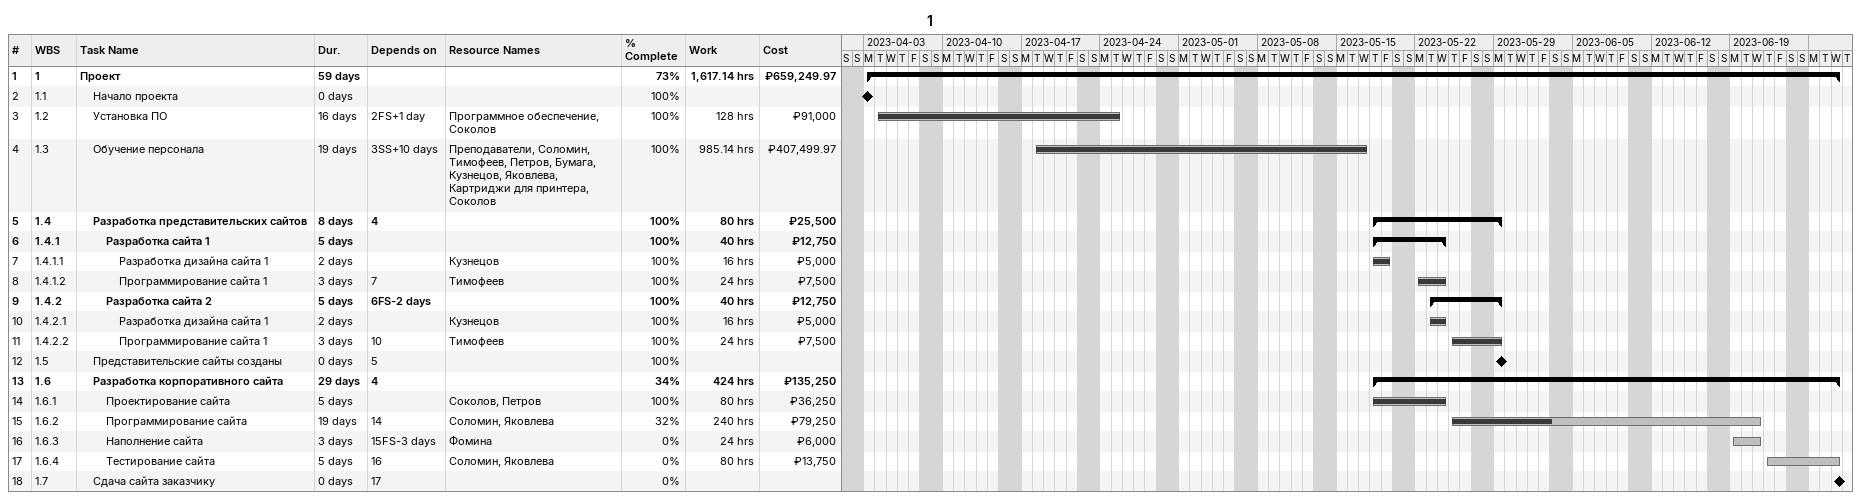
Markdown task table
1

| ID | WBS | Task | Duration | Start | Finish | Predecessors | Resources | % complete | Work (h) | Cost (₽) |
|---|---|---|---|---|---|---|---|---|---|---|
| 1 | 1 | **Проект** | 59d | 2023-04-03 | 2023-06-28 |  |  | 73 | 1617.14 | 659249.97 |
| 2 | 1.1 | Начало проекта | 0d | 2023-04-03 | 2023-04-03 |  |  | 100 |  |  |
| 3 | 1.2 | Установка ПО | 16d | 2023-04-04 | 2023-04-25 | 2FS+1d | Программное обеспечение, Соколов | 100 | 128 | 91000 |
| 4 | 1.3 | Обучение персонала | 19d | 2023-04-18 | 2023-05-17 | 3SS+10d | Преподаватели, Соломин, Тимофеев, Петров, Бумага, Кузнецов, Яковлева, Картриджи для принтера, Соколов | 100 | 985.14 | 407499.97 |
| 5 | 1.4 | **Разработка представительских сайтов** | 8d | 2023-05-18 | 2023-05-29 | 4 |  | 100 | 80 | 25500 |
| 6 | 1.4.1 | **Разработка сайта 1** | 5d | 2023-05-18 | 2023-05-24 |  |  | 100 | 40 | 12750 |
| 7 | 1.4.1.1 | Разработка дизайна сайта 1 | 2d | 2023-05-18 | 2023-05-19 |  | Кузнецов | 100 | 16 | 5000 |
| 8 | 1.4.1.2 | Программирование сайта 1 | 3d | 2023-05-22 | 2023-05-24 | 7 | Тимофеев | 100 | 24 | 7500 |
| 9 | 1.4.2 | **Разработка сайта 2** | 5d | 2023-05-23 | 2023-05-29 | 6FS-2d |  | 100 | 40 | 12750 |
| 10 | 1.4.2.1 | Разработка дизайна сайта 1 | 2d | 2023-05-23 | 2023-05-24 |  | Кузнецов | 100 | 16 | 5000 |
| 11 | 1.4.2.2 | Программирование сайта 1 | 3d | 2023-05-25 | 2023-05-29 | 10 | Тимофеев | 100 | 24 | 7500 |
| 12 | 1.5 | Представительские сайты созданы | 0d | 2023-05-29 | 2023-05-29 | 5 |  | 100 |  |  |
| 13 | 1.6 | **Разработка корпоративного сайта** | 29d | 2023-05-18 | 2023-06-28 | 4 |  | 34 | 424 | 135250 |
| 14 | 1.6.1 | Проектирование сайта | 5d | 2023-05-18 | 2023-05-24 |  | Соколов, Петров | 100 | 80 | 36250 |
| 15 | 1.6.2 | Программирование сайта | 19d | 2023-05-25 | 2023-06-21 | 14 | Соломин, Яковлева | 32 | 240 | 79250 |
| 16 | 1.6.3 | Наполнение сайта | 3d | 2023-06-19 | 2023-06-21 | 15FS-3d | Фомина | 0 | 24 | 6000 |
| 17 | 1.6.4 | Тестирование сайта | 5d | 2023-06-22 | 2023-06-28 | 16 | Соломин, Яковлева | 0 | 80 | 13750 |
| 18 | 1.7 | Сдача сайта заказчику | 0d | 2023-06-28 | 2023-06-28 | 17 |  | 0 |  |  |
